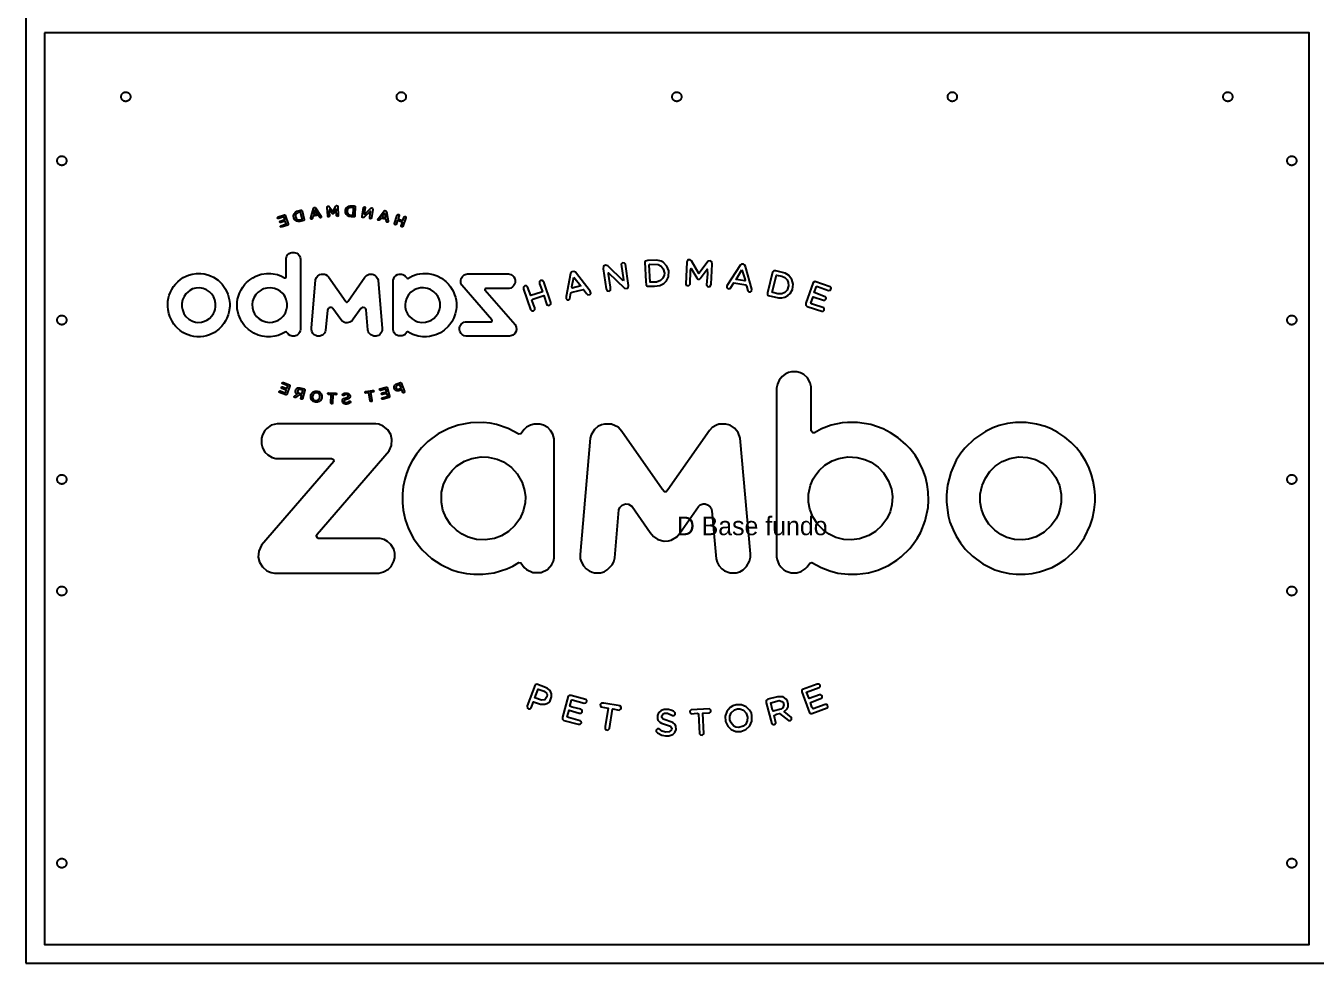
# Model space of a CAD drawing. Header units: millimetres. Extents: x 0 to 2750, y 0 to 900.
# Drawn here: x 0 to 555, y 0 to 403 of the extents above; entities that cross this region are included whole.
import ezdxf

# ---------------------------------------------------------------- set-up
doc = ezdxf.new("R2010")
doc.units = ezdxf.units.MM
for name, color, linetype in [('CORTE_EXTERNO', 1, 'Continuous'), ('CORTE_INTERNO', 5, 'Continuous'), ('ETIQUETAS_NAO_CORTAR', 8, 'Continuous'), ('GRAVACAO', 3, 'Continuous'), ('GRAVACAO_VERSO', 4, 'Continuous'), ('MESA_NAO_CORTAR', 8, 'Continuous')]:
    doc.layers.add(name, color=color, linetype=linetype)

msp = doc.modelspace()

# ---------------------------------------------------------------- linework, layer by layer
at = {"layer": 'CORTE_EXTERNO'}
msp.add_lwpolyline([(8, 400), (8, 8), (552, 8), (552, 400), (8, 400)], close=True, dxfattribs=at)
at = {"layer": 'CORTE_INTERNO'}
for points in [[(41.01, 372.7), (41.04, 372.89), (41.09, 373.08), (41.15, 373.27), (41.24, 373.44), (41.34, 373.61), (41.45, 373.77), (41.59, 373.91), (41.73, 374.05), (41.89, 374.16), (42.06, 374.26), (42.23, 374.35), (42.42, 374.41), (42.61, 374.46), (42.8, 374.49), (43, 374.5), (43.2, 374.49), (43.39, 374.46), (43.58, 374.41), (43.77, 374.35), (43.94, 374.26), (44.11, 374.16), (44.27, 374.05), (44.41, 373.91), (44.55, 373.77), (44.66, 373.61), (44.76, 373.44), (44.85, 373.27), (44.91, 373.08), (44.96, 372.89), (44.99, 372.7), (45, 372.5), (44.99, 372.3), (44.96, 372.11), (44.91, 371.92), (44.85, 371.73), (44.76, 371.56), (44.66, 371.39), (44.55, 371.23), (44.41, 371.09), (44.27, 370.95), (44.11, 370.84), (43.94, 370.74), (43.77, 370.65), (43.58, 370.59), (43.39, 370.54), (43.2, 370.51), (43, 370.5), (42.8, 370.51), (42.61, 370.54), (42.42, 370.59), (42.23, 370.65), (42.06, 370.74), (41.89, 370.84), (41.73, 370.95), (41.59, 371.09), (41.45, 371.23), (41.34, 371.39), (41.24, 371.56), (41.15, 371.73), (41.09, 371.92), (41.04, 372.11), (41.01, 372.3), (41, 372.5), (41.01, 372.7)], [(159.54, 372.89), (159.59, 373.08), (159.65, 373.27), (159.74, 373.44), (159.84, 373.61), (159.95, 373.77), (160.09, 373.91), (160.23, 374.05), (160.39, 374.16), (160.56, 374.26), (160.73, 374.35), (160.92, 374.41), (161.11, 374.46), (161.3, 374.49), (161.5, 374.5), (161.7, 374.49), (161.89, 374.46), (162.08, 374.41), (162.27, 374.35), (162.44, 374.26), (162.61, 374.16), (162.77, 374.05), (162.91, 373.91), (163.05, 373.77), (163.16, 373.61), (163.26, 373.44), (163.35, 373.27), (163.41, 373.08), (163.46, 372.89), (163.49, 372.7), (163.5, 372.5), (163.49, 372.3), (163.46, 372.11), (163.41, 371.92), (163.35, 371.73), (163.26, 371.56), (163.16, 371.39), (163.05, 371.23), (162.91, 371.09), (162.77, 370.95), (162.61, 370.84), (162.44, 370.74), (162.27, 370.65), (162.08, 370.59), (161.89, 370.54), (161.7, 370.51), (161.5, 370.5), (161.3, 370.51), (161.11, 370.54), (160.92, 370.59), (160.73, 370.65), (160.56, 370.74), (160.39, 370.84), (160.23, 370.95), (160.09, 371.09), (159.95, 371.23), (159.84, 371.39), (159.74, 371.56), (159.65, 371.73), (159.59, 371.92), (159.54, 372.11), (159.51, 372.3), (159.5, 372.5), (159.51, 372.7), (159.54, 372.89)], [(278.09, 373.08), (278.15, 373.27), (278.24, 373.44), (278.34, 373.61), (278.45, 373.77), (278.59, 373.91), (278.73, 374.05), (278.89, 374.16), (279.06, 374.26), (279.23, 374.35), (279.42, 374.41), (279.61, 374.46), (279.8, 374.49), (280, 374.5), (280.2, 374.49), (280.39, 374.46), (280.58, 374.41), (280.77, 374.35), (280.94, 374.26), (281.11, 374.16), (281.27, 374.05), (281.41, 373.91), (281.55, 373.77), (281.66, 373.61), (281.76, 373.44), (281.85, 373.27), (281.91, 373.08), (281.96, 372.89), (281.99, 372.7), (282, 372.5), (281.99, 372.3), (281.96, 372.11), (281.91, 371.92), (281.85, 371.73), (281.76, 371.56), (281.66, 371.39), (281.55, 371.23), (281.41, 371.09), (281.27, 370.95), (281.11, 370.84), (280.94, 370.74), (280.77, 370.65), (280.58, 370.59), (280.39, 370.54), (280.2, 370.51), (280, 370.5), (279.8, 370.51), (279.61, 370.54), (279.42, 370.59), (279.23, 370.65), (279.06, 370.74), (278.89, 370.84), (278.73, 370.95), (278.59, 371.09), (278.45, 371.23), (278.34, 371.39), (278.24, 371.56), (278.15, 371.73), (278.09, 371.92), (278.04, 372.11), (278.01, 372.3), (278, 372.5), (278.01, 372.7), (278.04, 372.89), (278.09, 373.08)], [(396.65, 373.27), (396.74, 373.44), (396.84, 373.61), (396.95, 373.77), (397.09, 373.91), (397.23, 374.05), (397.39, 374.16), (397.56, 374.26), (397.73, 374.35), (397.92, 374.41), (398.11, 374.46), (398.3, 374.49), (398.5, 374.5), (398.7, 374.49), (398.89, 374.46), (399.08, 374.41), (399.27, 374.35), (399.44, 374.26), (399.61, 374.16), (399.77, 374.05), (399.91, 373.91), (400.05, 373.77), (400.16, 373.61), (400.26, 373.44), (400.35, 373.27), (400.41, 373.08), (400.46, 372.89), (400.49, 372.7), (400.5, 372.5), (400.49, 372.3), (400.46, 372.11), (400.41, 371.92), (400.35, 371.73), (400.26, 371.56), (400.16, 371.39), (400.05, 371.23), (399.91, 371.09), (399.77, 370.95), (399.61, 370.84), (399.44, 370.74), (399.27, 370.65), (399.08, 370.59), (398.89, 370.54), (398.7, 370.51), (398.5, 370.5), (398.3, 370.51), (398.11, 370.54), (397.92, 370.59), (397.73, 370.65), (397.56, 370.74), (397.39, 370.84), (397.23, 370.95), (397.09, 371.09), (396.95, 371.23), (396.84, 371.39), (396.74, 371.56), (396.65, 371.73), (396.59, 371.92), (396.54, 372.11), (396.51, 372.3), (396.5, 372.5), (396.51, 372.7), (396.54, 372.89), (396.59, 373.08), (396.65, 373.27)], [(515.24, 373.44), (515.34, 373.61), (515.45, 373.77), (515.59, 373.91), (515.73, 374.05), (515.89, 374.16), (516.06, 374.26), (516.23, 374.35), (516.42, 374.41), (516.61, 374.46), (516.8, 374.49), (517, 374.5), (517.2, 374.49), (517.39, 374.46), (517.58, 374.41), (517.77, 374.35), (517.94, 374.26), (518.11, 374.16), (518.27, 374.05), (518.41, 373.91), (518.55, 373.77), (518.66, 373.61), (518.76, 373.44), (518.85, 373.27), (518.91, 373.08), (518.96, 372.89), (518.99, 372.7), (519, 372.5), (518.99, 372.3), (518.96, 372.11), (518.91, 371.92), (518.85, 371.73), (518.76, 371.56), (518.66, 371.39), (518.55, 371.23), (518.41, 371.09), (518.27, 370.95), (518.11, 370.84), (517.94, 370.74), (517.77, 370.65), (517.58, 370.59), (517.39, 370.54), (517.2, 370.51), (517, 370.5), (516.8, 370.51), (516.61, 370.54), (516.42, 370.59), (516.23, 370.65), (516.06, 370.74), (515.89, 370.84), (515.73, 370.95), (515.59, 371.09), (515.45, 371.23), (515.34, 371.39), (515.24, 371.56), (515.15, 371.73), (515.09, 371.92), (515.04, 372.11), (515.01, 372.3), (515, 372.5), (515.01, 372.7), (515.04, 372.89), (515.09, 373.08), (515.15, 373.27), (515.24, 373.44)], [(13.84, 346.11), (13.95, 346.27), (14.09, 346.41), (14.23, 346.55), (14.39, 346.66), (14.56, 346.76), (14.73, 346.85), (14.92, 346.91), (15.11, 346.96), (15.3, 346.99), (15.5, 347), (15.7, 346.99), (15.89, 346.96), (16.08, 346.91), (16.27, 346.85), (16.44, 346.76), (16.61, 346.66), (16.77, 346.55), (16.91, 346.41), (17.05, 346.27), (17.16, 346.11), (17.26, 345.94), (17.35, 345.77), (17.41, 345.58), (17.46, 345.39), (17.49, 345.2), (17.5, 345), (17.49, 344.8), (17.46, 344.61), (17.41, 344.42), (17.35, 344.23), (17.26, 344.06), (17.16, 343.89), (17.05, 343.73), (16.91, 343.59), (16.77, 343.45), (16.61, 343.34), (16.44, 343.24), (16.27, 343.15), (16.08, 343.09), (15.89, 343.04), (15.7, 343.01), (15.5, 343), (15.3, 343.01), (15.11, 343.04), (14.92, 343.09), (14.73, 343.15), (14.56, 343.24), (14.39, 343.34), (14.23, 343.45), (14.09, 343.59), (13.95, 343.73), (13.84, 343.89), (13.74, 344.06), (13.65, 344.23), (13.59, 344.42), (13.54, 344.61), (13.51, 344.8), (13.5, 345), (13.51, 345.2), (13.54, 345.39), (13.59, 345.58), (13.65, 345.77), (13.74, 345.94), (13.84, 346.11)], [(543.56, 346.76), (543.73, 346.85), (543.92, 346.91), (544.11, 346.96), (544.3, 346.99), (544.5, 347), (544.7, 346.99), (544.89, 346.96), (545.08, 346.91), (545.27, 346.85), (545.44, 346.76), (545.61, 346.66), (545.77, 346.55), (545.91, 346.41), (546.05, 346.27), (546.16, 346.11), (546.26, 345.94), (546.35, 345.77), (546.41, 345.58), (546.46, 345.39), (546.49, 345.2), (546.5, 345), (546.49, 344.8), (546.46, 344.61), (546.41, 344.42), (546.35, 344.23), (546.26, 344.06), (546.16, 343.89), (546.05, 343.73), (545.91, 343.59), (545.77, 343.45), (545.61, 343.34), (545.44, 343.24), (545.27, 343.15), (545.08, 343.09), (544.89, 343.04), (544.7, 343.01), (544.5, 343), (544.3, 343.01), (544.11, 343.04), (543.92, 343.09), (543.73, 343.15), (543.56, 343.24), (543.39, 343.34), (543.23, 343.45), (543.09, 343.59), (542.95, 343.73), (542.84, 343.89), (542.74, 344.06), (542.65, 344.23), (542.59, 344.42), (542.54, 344.61), (542.51, 344.8), (542.5, 345), (542.51, 345.2), (542.54, 345.39), (542.59, 345.58), (542.65, 345.77), (542.74, 345.94), (542.84, 346.11), (542.95, 346.27), (543.09, 346.41), (543.23, 346.55), (543.39, 346.66), (543.56, 346.76)], [(13.95, 277.77), (14.09, 277.91), (14.23, 278.05), (14.39, 278.16), (14.56, 278.26), (14.73, 278.35), (14.92, 278.41), (15.11, 278.46), (15.3, 278.49), (15.5, 278.5), (15.7, 278.49), (15.89, 278.46), (16.08, 278.41), (16.27, 278.35), (16.44, 278.26), (16.61, 278.16), (16.77, 278.05), (16.91, 277.91), (17.05, 277.77), (17.16, 277.61), (17.26, 277.44), (17.35, 277.27), (17.41, 277.08), (17.46, 276.89), (17.49, 276.7), (17.5, 276.5), (17.49, 276.3), (17.46, 276.11), (17.41, 275.92), (17.35, 275.73), (17.26, 275.56), (17.16, 275.39), (17.05, 275.23), (16.91, 275.09), (16.77, 274.95), (16.61, 274.84), (16.44, 274.74), (16.27, 274.65), (16.08, 274.59), (15.89, 274.54), (15.7, 274.51), (15.5, 274.5), (15.3, 274.51), (15.11, 274.54), (14.92, 274.59), (14.73, 274.65), (14.56, 274.74), (14.39, 274.84), (14.23, 274.95), (14.09, 275.09), (13.95, 275.23), (13.84, 275.39), (13.74, 275.56), (13.65, 275.73), (13.59, 275.92), (13.54, 276.11), (13.51, 276.3), (13.5, 276.5), (13.51, 276.7), (13.54, 276.89), (13.59, 277.08), (13.65, 277.27), (13.74, 277.44), (13.84, 277.61), (13.95, 277.77)], [(543.73, 278.35), (543.92, 278.41), (544.11, 278.46), (544.3, 278.49), (544.5, 278.5), (544.7, 278.49), (544.89, 278.46), (545.08, 278.41), (545.27, 278.35), (545.44, 278.26), (545.61, 278.16), (545.77, 278.05), (545.91, 277.91), (546.05, 277.77), (546.16, 277.61), (546.26, 277.44), (546.35, 277.27), (546.41, 277.08), (546.46, 276.89), (546.49, 276.7), (546.5, 276.5), (546.49, 276.3), (546.46, 276.11), (546.41, 275.92), (546.35, 275.73), (546.26, 275.56), (546.16, 275.39), (546.05, 275.23), (545.91, 275.09), (545.77, 274.95), (545.61, 274.84), (545.44, 274.74), (545.27, 274.65), (545.08, 274.59), (544.89, 274.54), (544.7, 274.51), (544.5, 274.5), (544.3, 274.51), (544.11, 274.54), (543.92, 274.59), (543.73, 274.65), (543.56, 274.74), (543.39, 274.84), (543.23, 274.95), (543.09, 275.09), (542.95, 275.23), (542.84, 275.39), (542.74, 275.56), (542.65, 275.73), (542.59, 275.92), (542.54, 276.11), (542.51, 276.3), (542.5, 276.5), (542.51, 276.7), (542.54, 276.89), (542.59, 277.08), (542.65, 277.27), (542.74, 277.44), (542.84, 277.61), (542.95, 277.77), (543.09, 277.91), (543.23, 278.05), (543.39, 278.16), (543.56, 278.26), (543.73, 278.35)], [(14.09, 209.41), (14.23, 209.55), (14.39, 209.66), (14.56, 209.76), (14.73, 209.85), (14.92, 209.91), (15.11, 209.96), (15.3, 209.99), (15.5, 210), (15.7, 209.99), (15.89, 209.96), (16.08, 209.91), (16.27, 209.85), (16.44, 209.76), (16.61, 209.66), (16.77, 209.55), (16.91, 209.41), (17.05, 209.27), (17.16, 209.11), (17.26, 208.94), (17.35, 208.77), (17.41, 208.58), (17.46, 208.39), (17.49, 208.2), (17.5, 208), (17.49, 207.8), (17.46, 207.61), (17.41, 207.42), (17.35, 207.23), (17.26, 207.06), (17.16, 206.89), (17.05, 206.73), (16.91, 206.59), (16.77, 206.45), (16.61, 206.34), (16.44, 206.24), (16.27, 206.15), (16.08, 206.09), (15.89, 206.04), (15.7, 206.01), (15.5, 206), (15.3, 206.01), (15.11, 206.04), (14.92, 206.09), (14.73, 206.15), (14.56, 206.24), (14.39, 206.34), (14.23, 206.45), (14.09, 206.59), (13.95, 206.73), (13.84, 206.89), (13.74, 207.06), (13.65, 207.23), (13.59, 207.42), (13.54, 207.61), (13.51, 207.8), (13.5, 208), (13.51, 208.2), (13.54, 208.39), (13.59, 208.58), (13.65, 208.77), (13.74, 208.94), (13.84, 209.11), (13.95, 209.27), (14.09, 209.41)], [(543.92, 209.91), (544.11, 209.96), (544.3, 209.99), (544.5, 210), (544.7, 209.99), (544.89, 209.96), (545.08, 209.91), (545.27, 209.85), (545.44, 209.76), (545.61, 209.66), (545.77, 209.55), (545.91, 209.41), (546.05, 209.27), (546.16, 209.11), (546.26, 208.94), (546.35, 208.77), (546.41, 208.58), (546.46, 208.39), (546.49, 208.2), (546.5, 208), (546.49, 207.8), (546.46, 207.61), (546.41, 207.42), (546.35, 207.23), (546.26, 207.06), (546.16, 206.89), (546.05, 206.73), (545.91, 206.59), (545.77, 206.45), (545.61, 206.34), (545.44, 206.24), (545.27, 206.15), (545.08, 206.09), (544.89, 206.04), (544.7, 206.01), (544.5, 206), (544.3, 206.01), (544.11, 206.04), (543.92, 206.09), (543.73, 206.15), (543.56, 206.24), (543.39, 206.34), (543.23, 206.45), (543.09, 206.59), (542.95, 206.73), (542.84, 206.89), (542.74, 207.06), (542.65, 207.23), (542.59, 207.42), (542.54, 207.61), (542.51, 207.8), (542.5, 208), (542.51, 208.2), (542.54, 208.39), (542.59, 208.58), (542.65, 208.77), (542.74, 208.94), (542.84, 209.11), (542.95, 209.27), (543.09, 209.41), (543.23, 209.55), (543.39, 209.66), (543.56, 209.76), (543.73, 209.85), (543.92, 209.91)], [(14.23, 161.55), (14.39, 161.66), (14.56, 161.76), (14.73, 161.85), (14.92, 161.91), (15.11, 161.96), (15.3, 161.99), (15.5, 162), (15.7, 161.99), (15.89, 161.96), (16.08, 161.91), (16.27, 161.85), (16.44, 161.76), (16.61, 161.66), (16.77, 161.55), (16.91, 161.41), (17.05, 161.27), (17.16, 161.11), (17.26, 160.94), (17.35, 160.77), (17.41, 160.58), (17.46, 160.39), (17.49, 160.2), (17.5, 160), (17.49, 159.8), (17.46, 159.61), (17.41, 159.42), (17.35, 159.23), (17.26, 159.06), (17.16, 158.89), (17.05, 158.73), (16.91, 158.59), (16.77, 158.45), (16.61, 158.34), (16.44, 158.24), (16.27, 158.15), (16.08, 158.09), (15.89, 158.04), (15.7, 158.01), (15.5, 158), (15.3, 158.01), (15.11, 158.04), (14.92, 158.09), (14.73, 158.15), (14.56, 158.24), (14.39, 158.34), (14.23, 158.45), (14.09, 158.59), (13.95, 158.73), (13.84, 158.89), (13.74, 159.06), (13.65, 159.23), (13.59, 159.42), (13.54, 159.61), (13.51, 159.8), (13.5, 160), (13.51, 160.2), (13.54, 160.39), (13.59, 160.58), (13.65, 160.77), (13.74, 160.94), (13.84, 161.11), (13.95, 161.27), (14.09, 161.41), (14.23, 161.55)], [(544.11, 161.96), (544.3, 161.99), (544.5, 162), (544.7, 161.99), (544.89, 161.96), (545.08, 161.91), (545.27, 161.85), (545.44, 161.76), (545.61, 161.66), (545.77, 161.55), (545.91, 161.41), (546.05, 161.27), (546.16, 161.11), (546.26, 160.94), (546.35, 160.77), (546.41, 160.58), (546.46, 160.39), (546.49, 160.2), (546.5, 160), (546.49, 159.8), (546.46, 159.61), (546.41, 159.42), (546.35, 159.23), (546.26, 159.06), (546.16, 158.89), (546.05, 158.73), (545.91, 158.59), (545.77, 158.45), (545.61, 158.34), (545.44, 158.24), (545.27, 158.15), (545.08, 158.09), (544.89, 158.04), (544.7, 158.01), (544.5, 158), (544.3, 158.01), (544.11, 158.04), (543.92, 158.09), (543.73, 158.15), (543.56, 158.24), (543.39, 158.34), (543.23, 158.45), (543.09, 158.59), (542.95, 158.73), (542.84, 158.89), (542.74, 159.06), (542.65, 159.23), (542.59, 159.42), (542.54, 159.61), (542.51, 159.8), (542.5, 160), (542.51, 160.2), (542.54, 160.39), (542.59, 160.58), (542.65, 160.77), (542.74, 160.94), (542.84, 161.11), (542.95, 161.27), (543.09, 161.41), (543.23, 161.55), (543.39, 161.66), (543.56, 161.76), (543.73, 161.85), (543.92, 161.91), (544.11, 161.96)], [(14.39, 44.66), (14.56, 44.76), (14.73, 44.85), (14.92, 44.91), (15.11, 44.96), (15.3, 44.99), (15.5, 45), (15.7, 44.99), (15.89, 44.96), (16.08, 44.91), (16.27, 44.85), (16.44, 44.76), (16.61, 44.66), (16.77, 44.55), (16.91, 44.41), (17.05, 44.27), (17.16, 44.11), (17.26, 43.94), (17.35, 43.77), (17.41, 43.58), (17.46, 43.39), (17.49, 43.2), (17.5, 43), (17.49, 42.8), (17.46, 42.61), (17.41, 42.42), (17.35, 42.23), (17.26, 42.06), (17.16, 41.89), (17.05, 41.73), (16.91, 41.59), (16.77, 41.45), (16.61, 41.34), (16.44, 41.24), (16.27, 41.15), (16.08, 41.09), (15.89, 41.04), (15.7, 41.01), (15.5, 41), (15.3, 41.01), (15.11, 41.04), (14.92, 41.09), (14.73, 41.15), (14.56, 41.24), (14.39, 41.34), (14.23, 41.45), (14.09, 41.59), (13.95, 41.73), (13.84, 41.89), (13.74, 42.06), (13.65, 42.23), (13.59, 42.42), (13.54, 42.61), (13.51, 42.8), (13.5, 43), (13.51, 43.2), (13.54, 43.39), (13.59, 43.58), (13.65, 43.77), (13.74, 43.94), (13.84, 44.11), (13.95, 44.27), (14.09, 44.41), (14.23, 44.55), (14.39, 44.66)], [(544.3, 44.99), (544.5, 45), (544.7, 44.99), (544.89, 44.96), (545.08, 44.91), (545.27, 44.85), (545.44, 44.76), (545.61, 44.66), (545.77, 44.55), (545.91, 44.41), (546.05, 44.27), (546.16, 44.11), (546.26, 43.94), (546.35, 43.77), (546.41, 43.58), (546.46, 43.39), (546.49, 43.2), (546.5, 43), (546.49, 42.8), (546.46, 42.61), (546.41, 42.42), (546.35, 42.23), (546.26, 42.06), (546.16, 41.89), (546.05, 41.73), (545.91, 41.59), (545.77, 41.45), (545.61, 41.34), (545.44, 41.24), (545.27, 41.15), (545.08, 41.09), (544.89, 41.04), (544.7, 41.01), (544.5, 41), (544.3, 41.01), (544.11, 41.04), (543.92, 41.09), (543.73, 41.15), (543.56, 41.24), (543.39, 41.34), (543.23, 41.45), (543.09, 41.59), (542.95, 41.73), (542.84, 41.89), (542.74, 42.06), (542.65, 42.23), (542.59, 42.42), (542.54, 42.61), (542.51, 42.8), (542.5, 43), (542.51, 43.2), (542.54, 43.39), (542.59, 43.58), (542.65, 43.77), (542.74, 43.94), (542.84, 44.11), (542.95, 44.27), (543.09, 44.41), (543.23, 44.55), (543.39, 44.66), (543.56, 44.76), (543.73, 44.85), (543.92, 44.91), (544.11, 44.96), (544.3, 44.99)]]:
    msp.add_lwpolyline(points, close=True, dxfattribs=at)
at = {"layer": 'GRAVACAO'}
for points in [[(256.9, 293.34), (250.33, 299.8), (249.34, 300.13), (248.47, 299.69), (248.36, 298.49), (249.56, 289.95), (250, 289.07), (250.88, 288.96), (251.42, 289.4), (251.42, 290.6), (250.55, 296.18), (250.66, 296.84), (257.55, 290.17), (258.65, 290.05), (259.09, 290.38), (259.2, 291.37), (257.88, 300.57), (257.55, 301.01), (256.57, 301.11), (256.02, 300.46), (257.01, 293.78), (256.9, 293.34)], [(266.53, 301.77), (266.31, 301.33), (266.64, 293.01), (266.75, 291.59), (267.19, 291.04), (270.37, 291.04), (272.66, 291.37), (274.42, 292.24), (275.51, 293.34), (276.39, 295.09), (276.5, 297.72), (275.73, 299.69), (274.09, 301.33), (273.21, 301.77), (271.46, 302.21), (267.52, 302.1), (266.53, 301.77)], [(274.64, 296.62), (274.52, 295.75), (273.98, 294.44), (272.99, 293.45), (271.24, 292.79), (268.61, 292.79), (268.17, 300.24), (268.39, 300.46), (272.01, 300.35), (273.21, 299.69), (274.2, 298.49), (274.64, 296.62)], [(285.04, 291.26), (285.7, 291.92), (285.91, 297.83), (286.13, 298.7), (288.54, 294.65), (289.09, 294.11), (289.75, 294.11), (290.07, 294.32), (293.03, 298.38), (293.14, 296.3), (292.81, 291.59), (293.47, 290.82), (294.34, 290.93), (294.78, 291.92), (295.22, 300.57), (295.11, 301.55), (294.56, 301.99), (293.47, 301.88), (289.53, 296.52), (286.35, 301.99), (285.8, 302.43), (284.71, 302.32), (284.27, 301.55), (283.83, 291.92), (284.05, 291.48), (285.04, 291.26)], [(301.68, 290.17), (302.12, 289.95), (302.88, 290.05), (304.53, 292.46), (309.67, 291.7), (310, 291.26), (310.55, 289.07), (310.99, 288.63), (311.75, 288.63), (312.19, 288.96), (312.3, 289.73), (309.56, 299.47), (309.12, 300.24), (308.68, 300.46), (307.81, 300.46), (307.37, 300.24), (301.57, 291.26), (301.46, 290.6), (301.68, 290.17)], [(232.37, 285.68), (232.81, 285.24), (233.58, 285.24), (234.01, 285.68), (234.45, 288.19), (235, 288.52), (239.82, 289.62), (241.13, 287.87), (241.79, 287.32), (242.56, 287.43), (242.99, 288.08), (242.77, 288.85), (236.42, 297.06), (235.77, 297.39), (234.78, 297.17), (234.23, 296.52), (232.37, 286.66), (232.37, 285.68)], [(235.77, 294.98), (238.72, 291.15), (235, 290.17), (234.89, 290.82), (235.77, 294.98)], [(308.03, 298.16), (309.34, 293.78), (309.23, 293.34), (305.51, 294), (308.03, 298.16)], [(323.69, 286), (325.22, 286), (326.53, 286.33), (327.74, 286.99), (328.72, 287.87), (329.71, 289.62), (330.04, 291.92), (329.49, 294), (328.07, 295.75), (326.64, 296.62), (322.59, 297.72), (321.72, 297.72), (321.17, 297.06), (318.98, 288.19), (318.98, 287.54), (319.3, 287.1), (323.69, 286)], [(328.07, 291.26), (327.41, 289.4), (326.53, 288.41), (325.11, 287.76), (323.47, 287.76), (321.28, 288.3), (321.06, 288.52), (322.92, 295.86), (325.22, 295.31), (326.42, 294.76), (327.41, 293.78), (327.96, 292.68), (328.07, 291.26)], [(221.86, 288.52), (217.15, 286.99), (215.73, 290.82), (215.29, 291.15), (214.63, 291.15), (214.09, 290.6), (214.09, 289.73), (217.04, 281.08), (217.7, 280.42), (218.36, 280.42), (218.9, 280.97), (218.9, 281.73), (217.7, 285.02), (218.03, 285.46), (222.74, 286.99), (224.16, 283.05), (225.04, 282.72), (225.8, 283.38), (225.8, 284.03), (222.96, 292.46), (222.3, 293.45), (221.42, 293.45), (220.99, 293.01), (220.99, 292.13), (222.19, 288.74), (221.86, 288.52)], [(342.74, 280.2), (343.39, 280.75), (343.39, 281.41), (343.18, 281.73), (338.36, 283.38), (337.59, 283.82), (338.58, 286.55), (343.06, 285.02), (343.72, 285.02), (344.16, 285.46), (344.27, 285.89), (343.83, 286.55), (339.12, 288.3), (340.11, 290.93), (340.44, 290.93), (345.26, 289.18), (346.13, 289.29), (346.46, 290.17), (345.91, 290.82), (339.34, 293.01), (338.69, 292.68), (335.51, 283.7), (335.51, 282.94), (336.06, 282.39), (342.74, 280.2)], [(322.92, 247.24), (322.92, 174.65), (323.14, 173.34), (323.91, 171.48), (324.67, 170.38), (325.99, 169.18), (327.08, 168.52), (329.16, 167.87), (331.57, 167.87), (333.43, 168.41), (335.18, 169.51), (336.06, 170.38), (337.15, 172.02), (338.14, 172.24), (342.08, 170.06), (345.8, 168.63), (349.31, 167.75), (353.68, 167.21), (357.52, 167.21), (362.44, 167.87), (366.39, 168.96), (371.09, 171.04), (374.6, 173.23), (376.46, 174.65), (380.18, 178.27), (381.28, 179.58), (383.36, 182.54), (384.89, 185.27), (386.86, 190.2), (388.06, 195.89), (388.28, 198.85), (388.18, 202.68), (387.74, 205.86), (386.97, 209.03), (385.88, 212.1), (384.12, 215.71), (382.48, 218.34), (380.18, 221.29), (378.54, 223.05), (375.26, 225.89), (371.97, 228.08), (368.79, 229.73), (363.43, 231.59), (357.74, 232.46), (353.36, 232.46), (351.17, 232.25), (346.46, 231.26), (342.3, 229.73), (339.23, 228.08), (338.47, 228.08), (337.81, 228.85), (337.81, 247.79), (337.37, 249.54), (336.17, 251.62), (334.63, 253.05), (333.21, 253.81), (331.68, 254.25), (329.38, 254.25), (328.07, 253.92), (326.64, 253.27), (325.33, 252.28), (324.01, 250.64), (323.25, 249), (322.92, 247.24)], [(101.75, 221.63), (102.85, 219.76), (104.05, 218.56), (105.91, 217.46), (107.56, 217.02), (131.53, 217.02), (132.3, 216.59), (132.52, 215.71), (101.42, 179.69), (100.22, 177.17), (100, 174.54), (100.55, 172.36), (101.75, 170.38), (103.72, 168.74), (105.58, 167.97), (107.01, 167.75), (151.79, 167.75), (153.87, 168.19), (155.95, 169.4), (157.15, 170.6), (158.36, 172.79), (158.69, 174.22), (158.69, 176.29), (158.25, 177.94), (157.04, 180.02), (155.62, 181.33), (154.09, 182.21), (152.44, 182.64), (125.95, 182.64), (125.4, 182.86), (124.96, 183.52), (124.96, 183.96), (125.29, 184.51), (156.28, 220.31), (157.26, 222.5), (157.48, 225.13), (156.93, 227.32), (155.73, 229.29), (153.76, 230.93), (151.9, 231.7), (150.58, 231.92), (108.1, 231.92), (105.58, 231.26), (103.61, 229.94), (102.74, 228.96), (101.75, 227.21), (101.31, 225.68), (101.31, 223.27), (101.75, 221.63)], [(164.93, 213.52), (163.72, 210.57), (162.96, 208.05), (162.3, 204.87), (161.97, 201.81), (161.97, 197.87), (162.3, 194.8), (163.18, 190.75), (164.6, 186.81), (166.79, 182.64), (168.76, 179.8), (170.51, 177.72), (174.56, 174), (178.51, 171.37), (183.21, 169.18), (185.95, 168.3), (189.56, 167.54), (192.63, 167.21), (196.57, 167.21), (201.49, 167.87), (206.86, 169.51), (209.49, 170.71), (212.12, 172.24), (212.88, 172.14), (214.31, 170.16), (215.29, 169.29), (218.03, 167.97), (221.64, 167.97), (224.38, 169.29), (226.24, 171.37), (226.9, 172.79), (227.23, 174.22), (227.23, 225.46), (226.68, 227.43), (225.69, 229.07), (224.49, 230.27), (222.63, 231.37), (221.09, 231.81), (218.58, 231.81), (217.04, 231.37), (215.29, 230.38), (214.31, 229.51), (212.88, 227.54), (212.12, 227.43), (207.41, 229.94), (202.48, 231.59), (199.75, 232.13), (196.68, 232.46), (191.21, 232.35), (185.95, 231.37), (181.9, 229.94), (177.3, 227.54), (172.92, 224.25), (170.18, 221.51), (167.99, 218.78), (166.24, 216.04), (164.93, 213.52)], [(238.5, 173.89), (238.94, 172.36), (239.82, 170.82), (241.02, 169.51), (242.34, 168.63), (243.65, 168.08), (244.63, 167.87), (247.15, 167.87), (248.69, 168.3), (250.11, 169.07), (252.19, 171.26), (252.85, 172.57), (253.28, 174.32), (255.04, 194.91), (255.47, 195.89), (256.46, 196.88), (257.99, 197.43), (259.2, 197.32), (260.73, 196.33), (268.51, 185.16), (269.93, 183.41), (271.9, 182.1), (274.52, 181.44), (276.39, 181.55), (277.59, 181.88), (280, 183.3), (281.31, 184.84), (289.31, 196.33), (290.07, 196.99), (291.28, 197.43), (292.15, 197.43), (293.25, 197.1), (294.34, 196.22), (294.78, 195.56), (295.11, 194.47), (296.86, 173.78), (297.3, 172.36), (298.06, 170.93), (299.38, 169.51), (300.47, 168.74), (302.88, 167.87), (305.51, 167.87), (307.04, 168.3), (308.58, 169.18), (310, 170.49), (311.31, 172.9), (311.64, 174.54), (311.64, 175.97), (307.26, 225.78), (306.39, 228.2), (304.85, 230.06), (302.99, 231.26), (301.13, 231.81), (298.06, 231.7), (297.08, 231.37), (295.22, 230.27), (294.01, 229.07), (276.17, 203.45), (275.4, 202.68), (274.64, 202.68), (273.65, 203.78), (256.35, 228.63), (254.71, 230.38), (251.97, 231.7), (248.91, 231.81), (247.59, 231.48), (246.06, 230.71), (244.63, 229.51), (243.21, 227.21), (242.77, 225.68), (238.39, 175.75), (238.5, 173.89)], [(407.99, 225.46), (403.83, 221.41), (402.19, 219.32), (400.22, 216.26), (397.81, 211.01), (396.39, 205.53), (395.95, 201.37), (395.95, 198.3), (396.72, 192.5), (397.48, 189.65), (398.8, 186.26), (400.11, 183.63), (401.97, 180.68), (404.05, 178.05), (407.12, 174.98), (411.61, 171.7), (416.75, 169.18), (419.82, 168.19), (422.99, 167.54), (425.95, 167.21), (429.89, 167.21), (432.85, 167.54), (436.02, 168.19), (441.39, 170.16), (444.23, 171.7), (446.97, 173.56), (450.25, 176.41), (451.79, 178.05), (453.54, 180.24), (455.4, 183.08), (457.81, 188.12), (458.79, 191.19), (459.56, 194.91), (459.89, 198.41), (459.89, 201.26), (459.67, 204), (459.13, 207.17), (458.36, 210.02), (457.15, 213.19), (455.73, 216.04), (453.87, 219), (451.9, 221.51), (449.6, 223.92), (446.86, 226.22), (443.9, 228.2), (440.95, 229.73), (438.54, 230.71), (434.71, 231.81), (430.22, 232.46), (425.62, 232.46), (422.23, 232.03), (418.61, 231.15), (415.87, 230.16), (412.7, 228.63), (407.99, 225.46)], [(208.83, 213.08), (211.35, 210.35), (213.43, 206.73), (214.53, 203.23), (214.85, 200.49), (214.74, 197.87), (213.98, 194.36), (212.45, 190.97), (210.37, 188.12), (207.63, 185.6), (204.56, 183.74), (201.61, 182.64), (197.56, 181.99), (193.83, 182.21), (190.22, 183.2), (187.7, 184.4), (185.18, 186.15), (182.66, 188.67), (180.8, 191.41), (179.38, 194.8), (178.72, 198.08), (178.83, 202.46), (179.71, 205.86), (181.24, 209.03), (183.32, 211.77), (185.29, 213.63), (188.69, 215.82), (191.86, 217.02), (195.8, 217.68), (198.87, 217.57), (202.7, 216.7), (205.44, 215.49), (208.83, 213.08)], [(366.61, 213.19), (368.91, 210.79), (371.09, 207.28), (372.3, 203.78), (372.74, 200.6), (372.52, 196.99), (371.75, 194.03), (370.33, 190.97), (368.25, 188.12), (365.51, 185.6), (362.66, 183.85), (358.61, 182.43), (355.11, 181.99), (351.82, 182.21), (348.43, 183.08), (345.58, 184.4), (343.06, 186.15), (340.66, 188.56), (338.47, 191.84), (337.15, 195.24), (336.61, 198.19), (336.61, 201.59), (337.48, 205.53), (338.69, 208.27), (339.78, 210.02), (341.2, 211.77), (343.72, 214.07), (346.79, 215.93), (349.74, 217.02), (353.58, 217.68), (357.63, 217.46), (360.91, 216.59), (363.54, 215.38), (366.61, 213.19)], [(441.17, 211.44), (443.03, 208.81), (444.56, 205.31), (445.33, 201.59), (445.33, 198.08), (444.78, 195.13), (444.12, 193.16), (443.14, 191.08), (441.06, 188.12), (437.99, 185.27), (434.49, 183.3), (431.32, 182.32), (428.69, 181.99), (425.18, 182.21), (421.9, 183.08), (419.38, 184.29), (416.75, 186.15), (414.23, 188.78), (412.7, 191.08), (411.72, 193.16), (411.06, 195.13), (410.51, 198.19), (410.51, 201.59), (411.28, 205.31), (412.7, 208.59), (414.67, 211.44), (416.86, 213.63), (419.93, 215.71), (423.21, 217.02), (426.93, 217.68), (430.77, 217.46), (434.27, 216.48), (437.23, 214.94), (438.98, 213.63), (441.17, 211.44)], [(219.02, 119.69), (215.62, 110.6), (215.73, 109.62), (216.17, 109.29), (216.94, 109.29), (217.37, 109.73), (218.36, 112.35), (221.42, 111.37), (223.29, 111.37), (224.05, 111.59), (225.04, 112.24), (225.47, 112.79), (226.13, 114.44), (226.13, 115.75), (225.47, 117.17), (224.38, 118.16), (223.51, 118.59), (219.78, 119.91), (219.02, 119.69)], [(224.16, 114.44), (223.17, 113.23), (221.86, 113.01), (218.9, 114.11), (220.33, 117.83), (222.96, 116.95), (224.05, 115.97), (224.27, 115.31), (224.16, 114.44)], [(337.04, 107.65), (337.59, 107.32), (338.03, 107.32), (344.6, 109.73), (344.93, 110.27), (344.82, 110.82), (344.49, 111.15), (343.83, 111.26), (338.58, 109.29), (338.14, 110.05), (337.48, 112.13), (342.19, 113.89), (342.52, 114.32), (342.52, 114.87), (341.97, 115.42), (341.32, 115.42), (336.93, 113.78), (335.84, 116.52), (341.2, 118.49), (341.64, 119.03), (341.64, 119.47), (341.2, 120.02), (340.33, 120.02), (334.09, 117.72), (333.76, 117.17), (333.76, 116.62), (337.04, 107.65)], [(237.63, 102.72), (238.39, 102.72), (238.94, 103.38), (238.83, 103.92), (238.5, 104.25), (233.36, 105.56), (232.81, 105.89), (233.69, 108.74), (238.07, 107.54), (238.83, 107.54), (239.27, 107.97), (239.27, 108.74), (238.72, 109.18), (235, 110.05), (234.01, 110.49), (234.67, 113.01), (235, 113.23), (240.14, 111.81), (240.8, 111.92), (241.13, 112.24), (241.24, 112.79), (240.91, 113.34), (234.56, 115.09), (233.69, 115.09), (233.25, 114.76), (230.84, 105.78), (230.84, 104.91), (231.39, 104.36), (237.63, 102.72)], [(249.12, 100.75), (249.34, 100.42), (250.33, 100.2), (250.98, 100.86), (252.3, 109.18), (252.52, 109.4), (255.26, 108.85), (256.02, 109.29), (256.13, 109.95), (255.58, 110.6), (248.58, 111.81), (247.59, 111.81), (247.04, 111.15), (247.37, 110.27), (250.44, 109.62), (249.12, 101.73), (249.12, 100.75)], [(300.91, 103.92), (301.9, 101.84), (303.43, 100.42), (305.4, 99.65), (307.48, 99.65), (309.67, 100.42), (311.42, 102.06), (312.3, 104.03), (312.3, 106.55), (312.08, 107.43), (311.31, 108.85), (309.78, 110.27), (307.81, 111.04), (305.51, 111.04), (304.09, 110.6), (302.99, 109.95), (301.46, 108.19), (300.8, 106.22), (300.91, 103.92)], [(318.43, 111.92), (320.84, 102.94), (321.28, 102.61), (322.04, 102.61), (322.59, 103.27), (321.82, 106.55), (322.81, 106.99), (324.23, 107.32), (328.07, 104.36), (328.83, 104.36), (329.38, 104.8), (329.38, 105.68), (326.21, 108.19), (327.52, 109.4), (327.85, 110.17), (327.96, 111.37), (327.63, 112.68), (327.08, 113.56), (325.77, 114.44), (323.36, 114.54), (319.09, 113.45), (318.43, 112.9), (318.43, 111.92)], [(324.78, 109.18), (321.5, 108.3), (321.17, 108.85), (320.4, 111.92), (324.01, 112.9), (325.22, 112.57), (325.77, 112.03), (326.09, 111.04), (325.66, 109.83), (324.78, 109.18)], [(271.68, 105.13), (271.9, 104.47), (272.66, 103.6), (273.43, 103.16), (277.26, 101.84), (277.81, 100.97), (277.7, 100.31), (276.72, 99.43), (275.18, 99.33), (273.76, 99.76), (272.34, 100.75), (271.68, 100.75), (271.13, 100.2), (271.13, 99.65), (271.68, 98.99), (273.54, 98.01), (275.07, 97.68), (276.5, 97.68), (278.36, 98.34), (279.13, 99.11), (279.67, 100.53), (279.56, 101.95), (279.23, 102.61), (278.25, 103.48), (274.2, 104.91), (273.54, 105.68), (273.54, 106.33), (274.2, 107.21), (274.74, 107.43), (276.06, 107.43), (278.14, 106.44), (278.91, 106.44), (279.34, 106.88), (279.34, 107.65), (278.58, 108.3), (277.37, 108.85), (276.39, 109.07), (274.52, 109.07), (273.21, 108.63), (272.12, 107.65), (271.68, 106.55), (271.68, 105.13)], [(288.76, 107.43), (289.31, 107.21), (289.75, 98.67), (290.18, 98.12), (290.95, 98.01), (291.61, 98.56), (291.17, 107.43), (294.01, 107.65), (294.45, 107.87), (294.67, 108.19), (294.67, 108.85), (294.12, 109.4), (286.13, 108.96), (285.58, 108.41), (285.7, 107.65), (286.24, 107.21), (288.76, 107.43)], [(310.33, 104.14), (309.67, 102.83), (308.58, 101.84), (306.72, 101.3), (305.4, 101.51), (304.53, 101.95), (303.32, 103.27), (302.77, 104.69), (302.77, 106.22), (303.32, 107.65), (304.74, 108.96), (306.06, 109.4), (307.04, 109.4), (308.68, 108.74), (309.89, 107.43), (310.44, 105.78), (310.33, 104.14)]]:
    msp.add_lwpolyline(points, close=True, dxfattribs=at)
at = {"layer": 'GRAVACAO_VERSO'}
for points in [[(117.8, 318.83), (117.16, 318.83), (116.61, 318.97), (116.11, 319.25), (115.7, 319.61), (115.29, 320.34), (115.15, 321.3), (115.38, 322.17), (115.97, 322.9), (116.57, 323.26), (118.25, 323.72), (118.62, 323.72), (118.85, 323.44), (119.76, 319.75), (119.76, 319.47), (119.62, 319.29), (117.8, 318.83)], [(115.97, 321.02), (116.25, 320.25), (116.61, 319.84), (117.2, 319.57), (117.89, 319.57), (118.8, 319.79), (118.89, 319.88), (118.12, 322.94), (117.16, 322.71), (116.66, 322.48), (116.25, 322.07), (116.02, 321.62), (115.97, 321.02)], [(126.97, 320.57), (126.78, 320.48), (126.47, 320.52), (125.78, 321.53), (123.64, 321.21), (123.5, 321.02), (123.27, 320.11), (123.09, 319.93), (122.77, 319.93), (122.59, 320.07), (122.54, 320.39), (123.68, 324.45), (123.87, 324.77), (124.05, 324.86), (124.41, 324.86), (124.6, 324.77), (127.01, 321.02), (127.06, 320.75), (126.97, 320.57)], [(124.32, 323.9), (123.77, 322.07), (123.82, 321.89), (125.37, 322.17), (124.32, 323.9)], [(133.9, 321.02), (133.63, 321.3), (133.54, 323.76), (133.45, 324.13), (132.44, 322.44), (132.21, 322.21), (131.94, 322.21), (131.8, 322.3), (130.57, 323.99), (130.52, 323.12), (130.66, 321.16), (130.39, 320.84), (130.02, 320.89), (129.84, 321.3), (129.66, 324.9), (129.7, 325.31), (129.93, 325.5), (130.39, 325.45), (132.03, 323.22), (133.35, 325.5), (133.58, 325.68), (134.04, 325.63), (134.22, 325.31), (134.4, 321.3), (134.31, 321.12), (133.9, 321.02)], [(141.61, 325.4), (141.7, 325.22), (141.56, 321.75), (141.52, 321.16), (141.34, 320.93), (140.01, 320.93), (139.06, 321.07), (138.33, 321.43), (137.87, 321.89), (137.51, 322.62), (137.46, 323.72), (137.78, 324.54), (138.46, 325.22), (138.83, 325.4), (139.56, 325.59), (141.2, 325.54), (141.61, 325.4)], [(138.24, 323.26), (138.28, 322.9), (138.51, 322.35), (138.92, 321.94), (139.65, 321.66), (140.74, 321.66), (140.93, 324.77), (140.84, 324.86), (139.33, 324.81), (138.83, 324.54), (138.42, 324.04), (138.24, 323.26)], [(145.63, 321.89), (148.36, 324.58), (148.77, 324.72), (149.14, 324.54), (149.19, 324.04), (148.68, 320.48), (148.5, 320.11), (148.13, 320.07), (147.91, 320.25), (147.91, 320.75), (148.27, 323.08), (148.23, 323.35), (145.35, 320.57), (144.9, 320.52), (144.71, 320.66), (144.67, 321.07), (145.22, 324.9), (145.35, 325.09), (145.76, 325.13), (145.99, 324.86), (145.58, 322.07), (145.63, 321.89)], [(155.85, 318.7), (155.66, 318.52), (155.34, 318.52), (155.16, 318.7), (154.98, 319.75), (154.75, 319.88), (152.74, 320.34), (152.2, 319.61), (151.92, 319.38), (151.6, 319.43), (151.42, 319.7), (151.51, 320.02), (154.16, 323.44), (154.43, 323.58), (154.84, 323.49), (155.07, 323.22), (155.85, 319.11), (155.85, 318.7)], [(154.43, 322.58), (153.2, 320.98), (154.75, 320.57), (154.8, 320.84), (154.43, 322.58)], [(160.23, 319.88), (162.19, 319.25), (162.78, 320.84), (162.96, 320.98), (163.24, 320.98), (163.46, 320.75), (163.46, 320.39), (162.23, 316.78), (161.96, 316.51), (161.68, 316.51), (161.46, 316.74), (161.46, 317.06), (161.96, 318.42), (161.82, 318.61), (159.86, 319.25), (159.27, 317.6), (158.9, 317.47), (158.58, 317.74), (158.58, 318.01), (159.77, 321.53), (160.04, 321.94), (160.41, 321.94), (160.59, 321.75), (160.59, 321.39), (160.09, 319.98), (160.23, 319.88)], [(109.86, 316.42), (109.59, 316.64), (109.59, 316.92), (109.68, 317.06), (111.69, 317.74), (112, 317.92), (111.59, 319.06), (109.72, 318.42), (109.45, 318.42), (109.27, 318.61), (109.22, 318.79), (109.4, 319.06), (111.37, 319.79), (110.95, 320.89), (110.82, 320.89), (108.81, 320.16), (108.44, 320.2), (108.31, 320.57), (108.54, 320.84), (111.27, 321.75), (111.55, 321.62), (112.87, 317.88), (112.87, 317.56), (112.64, 317.33), (109.86, 316.42)], [(118.12, 302.68), (118.12, 272.44), (118.03, 271.89), (117.71, 271.12), (117.39, 270.66), (116.84, 270.16), (116.38, 269.88), (115.52, 269.61), (114.51, 269.61), (113.74, 269.84), (113.01, 270.3), (112.64, 270.66), (112.19, 271.34), (111.77, 271.44), (110.13, 270.52), (108.58, 269.93), (107.12, 269.56), (105.3, 269.34), (103.7, 269.34), (101.65, 269.61), (100.01, 270.07), (98.04, 270.93), (96.58, 271.85), (95.81, 272.44), (94.26, 273.94), (93.8, 274.49), (92.94, 275.72), (92.3, 276.86), (91.47, 278.92), (90.97, 281.29), (90.88, 282.52), (90.93, 284.12), (91.11, 285.44), (91.43, 286.76), (91.88, 288.04), (92.62, 289.55), (93.3, 290.64), (94.26, 291.87), (94.94, 292.6), (96.31, 293.79), (97.68, 294.7), (99, 295.39), (101.24, 296.16), (103.61, 296.53), (105.43, 296.53), (106.35, 296.44), (108.31, 296.02), (110.04, 295.39), (111.32, 294.7), (111.64, 294.7), (111.91, 295.02), (111.91, 302.91), (112.09, 303.64), (112.6, 304.51), (113.24, 305.1), (113.83, 305.42), (114.47, 305.61), (115.42, 305.61), (115.97, 305.47), (116.57, 305.19), (117.11, 304.78), (117.66, 304.1), (117.98, 303.42), (118.12, 302.68)], [(82.67, 293.61), (84.4, 291.92), (85.09, 291.05), (85.91, 289.77), (86.91, 287.59), (87.5, 285.3), (87.69, 283.57), (87.69, 282.29), (87.37, 279.88), (87.05, 278.69), (86.5, 277.27), (85.95, 276.18), (85.18, 274.95), (84.31, 273.85), (83.03, 272.57), (81.16, 271.21), (79.02, 270.16), (77.74, 269.75), (76.42, 269.47), (75.19, 269.34), (73.55, 269.34), (72.31, 269.47), (70.99, 269.75), (68.75, 270.57), (67.57, 271.21), (66.43, 271.98), (65.06, 273.17), (64.42, 273.85), (63.69, 274.76), (62.92, 275.95), (61.91, 278.05), (61.5, 279.33), (61.18, 280.88), (61.05, 282.34), (61.05, 283.52), (61.14, 284.67), (61.36, 285.99), (61.68, 287.17), (62.19, 288.5), (62.78, 289.68), (63.55, 290.92), (64.38, 291.96), (65.33, 292.97), (66.48, 293.93), (67.71, 294.75), (68.94, 295.39), (69.94, 295.8), (71.54, 296.25), (73.41, 296.53), (75.32, 296.53), (76.74, 296.34), (78.24, 295.98), (79.39, 295.57), (80.71, 294.93), (82.67, 293.61)], [(153.29, 272.12), (153.11, 271.48), (152.74, 270.84), (152.24, 270.3), (151.69, 269.93), (151.15, 269.7), (150.74, 269.61), (149.69, 269.61), (149.05, 269.79), (148.45, 270.11), (147.59, 271.02), (147.31, 271.57), (147.13, 272.3), (146.4, 280.88), (146.22, 281.29), (145.81, 281.7), (145.17, 281.93), (144.67, 281.88), (144.03, 281.47), (140.79, 276.82), (140.2, 276.09), (139.38, 275.54), (138.28, 275.27), (137.51, 275.31), (137, 275.45), (136, 276.04), (135.45, 276.68), (132.12, 281.47), (131.8, 281.75), (131.3, 281.93), (130.94, 281.93), (130.48, 281.79), (130.02, 281.43), (129.84, 281.15), (129.7, 280.7), (128.97, 272.07), (128.79, 271.48), (128.47, 270.89), (127.93, 270.3), (127.47, 269.98), (126.47, 269.61), (125.37, 269.61), (124.73, 269.79), (124.09, 270.16), (123.5, 270.71), (122.95, 271.71), (122.81, 272.39), (122.81, 272.99), (124.64, 293.74), (125, 294.75), (125.64, 295.52), (126.42, 296.02), (127.19, 296.25), (128.47, 296.21), (128.88, 296.07), (129.66, 295.61), (130.16, 295.11), (137.6, 284.44), (137.92, 284.12), (138.24, 284.12), (138.65, 284.57), (145.85, 294.93), (146.54, 295.66), (147.68, 296.21), (148.96, 296.25), (149.5, 296.12), (150.14, 295.8), (150.74, 295.29), (151.33, 294.34), (151.51, 293.7), (153.34, 272.89), (153.29, 272.12)], [(183.95, 288.63), (184.45, 287.4), (184.77, 286.35), (185.04, 285.03), (185.18, 283.75), (185.18, 282.11), (185.04, 280.83), (184.68, 279.14), (184.08, 277.5), (183.17, 275.77), (182.35, 274.58), (181.62, 273.72), (179.93, 272.17), (178.29, 271.07), (176.33, 270.16), (175.19, 269.79), (173.68, 269.47), (172.4, 269.34), (170.76, 269.34), (168.71, 269.61), (166.47, 270.3), (165.38, 270.8), (164.28, 271.44), (163.97, 271.39), (163.37, 270.57), (162.96, 270.2), (161.82, 269.66), (160.31, 269.66), (159.18, 270.2), (158.4, 271.07), (158.13, 271.66), (157.99, 272.26), (157.99, 293.61), (158.22, 294.43), (158.63, 295.11), (159.13, 295.61), (159.91, 296.07), (160.54, 296.25), (161.59, 296.25), (162.23, 296.07), (162.96, 295.66), (163.37, 295.29), (163.97, 294.47), (164.28, 294.43), (166.25, 295.48), (168.3, 296.16), (169.44, 296.39), (170.72, 296.53), (173, 296.48), (175.19, 296.07), (176.88, 295.48), (178.79, 294.47), (180.62, 293.11), (181.76, 291.96), (182.67, 290.82), (183.4, 289.68), (183.95, 288.63)], [(210.27, 292.01), (209.81, 291.24), (209.31, 290.73), (208.54, 290.28), (207.85, 290.09), (197.86, 290.09), (197.54, 289.91), (197.45, 289.55), (210.41, 274.54), (210.91, 273.49), (211, 272.39), (210.77, 271.48), (210.27, 270.66), (209.45, 269.98), (208.67, 269.66), (208.08, 269.56), (189.42, 269.56), (188.55, 269.75), (187.69, 270.25), (187.19, 270.75), (186.69, 271.66), (186.55, 272.26), (186.55, 273.12), (186.73, 273.81), (187.23, 274.68), (187.82, 275.22), (188.46, 275.59), (189.15, 275.77), (200.19, 275.77), (200.42, 275.86), (200.6, 276.13), (200.6, 276.32), (200.46, 276.54), (187.55, 291.46), (187.14, 292.38), (187.05, 293.47), (187.28, 294.38), (187.78, 295.2), (188.6, 295.89), (189.38, 296.21), (189.92, 296.3), (207.62, 296.3), (208.67, 296.02), (209.49, 295.48), (209.86, 295.07), (210.27, 294.34), (210.45, 293.7), (210.45, 292.69), (210.27, 292.01)], [(68.85, 287.77), (68.07, 286.67), (67.43, 285.21), (67.11, 283.66), (67.11, 282.2), (67.34, 280.97), (67.62, 280.15), (68.03, 279.28), (68.89, 278.05), (70.17, 276.86), (71.63, 276.04), (72.95, 275.63), (74.05, 275.5), (75.51, 275.59), (76.88, 275.95), (77.92, 276.45), (79.02, 277.23), (80.07, 278.32), (80.71, 279.28), (81.12, 280.15), (81.39, 280.97), (81.62, 282.25), (81.62, 283.66), (81.3, 285.21), (80.71, 286.58), (79.89, 287.77), (78.97, 288.68), (77.7, 289.55), (76.33, 290.09), (74.78, 290.37), (73.18, 290.28), (71.72, 289.87), (70.49, 289.23), (69.76, 288.68), (68.85, 287.77)], [(99.91, 288.5), (98.96, 287.49), (98.04, 286.03), (97.54, 284.57), (97.36, 283.25), (97.45, 281.75), (97.77, 280.51), (98.36, 279.24), (99.23, 278.05), (100.37, 277), (101.56, 276.27), (103.24, 275.68), (104.7, 275.5), (106.07, 275.59), (107.49, 275.95), (108.67, 276.5), (109.72, 277.23), (110.73, 278.23), (111.64, 279.6), (112.19, 281.02), (112.41, 282.25), (112.41, 283.66), (112.05, 285.3), (111.55, 286.44), (111.09, 287.17), (110.5, 287.9), (109.45, 288.86), (108.17, 289.64), (106.94, 290.09), (105.34, 290.37), (103.66, 290.28), (102.29, 289.91), (101.19, 289.41), (99.91, 288.5)], [(165.65, 288.45), (164.6, 287.31), (163.74, 285.81), (163.28, 284.35), (163.14, 283.21), (163.19, 282.11), (163.51, 280.65), (164.15, 279.24), (165.01, 278.05), (166.15, 277), (167.43, 276.23), (168.66, 275.77), (170.35, 275.5), (171.9, 275.59), (173.41, 276), (174.46, 276.5), (175.51, 277.23), (176.56, 278.28), (177.33, 279.42), (177.93, 280.83), (178.2, 282.2), (178.15, 284.03), (177.79, 285.44), (177.15, 286.76), (176.28, 287.9), (175.46, 288.68), (174.05, 289.59), (172.72, 290.09), (171.08, 290.37), (169.8, 290.32), (168.21, 289.96), (167.07, 289.46), (165.65, 288.45)], [(112.23, 244.52), (112, 244.38), (111.82, 244.38), (109.08, 245.39), (108.95, 245.61), (108.99, 245.84), (109.13, 245.98), (109.4, 246.03), (111.59, 245.2), (111.77, 245.52), (112.05, 246.39), (110.09, 247.12), (109.95, 247.3), (109.95, 247.53), (110.18, 247.76), (110.45, 247.76), (112.28, 247.07), (112.73, 248.22), (110.5, 249.04), (110.32, 249.26), (110.32, 249.45), (110.5, 249.67), (110.86, 249.67), (113.46, 248.72), (113.6, 248.49), (113.6, 248.26), (112.23, 244.52)], [(119.99, 246.3), (118.98, 242.56), (118.8, 242.42), (118.48, 242.42), (118.25, 242.69), (118.57, 244.06), (118.16, 244.25), (117.57, 244.38), (115.97, 243.15), (115.65, 243.15), (115.42, 243.33), (115.42, 243.7), (116.75, 244.75), (116.2, 245.25), (116.06, 245.57), (116.02, 246.07), (116.15, 246.62), (116.38, 246.98), (116.93, 247.35), (117.93, 247.39), (119.71, 246.94), (119.99, 246.71), (119.99, 246.3)], [(117.34, 245.16), (118.71, 244.79), (118.85, 245.02), (119.17, 246.3), (117.66, 246.71), (117.16, 246.57), (116.93, 246.34), (116.79, 245.93), (116.98, 245.43), (117.34, 245.16)], [(127.29, 242.97), (126.88, 242.1), (126.24, 241.51), (125.42, 241.19), (124.55, 241.19), (123.64, 241.51), (122.91, 242.19), (122.54, 243.01), (122.54, 244.06), (122.63, 244.43), (122.95, 245.02), (123.59, 245.61), (124.41, 245.93), (125.37, 245.93), (125.96, 245.75), (126.42, 245.48), (127.06, 244.75), (127.33, 243.93), (127.29, 242.97)], [(123.36, 243.06), (123.64, 242.51), (124.09, 242.1), (124.87, 241.87), (125.42, 241.96), (125.78, 242.15), (126.28, 242.69), (126.51, 243.29), (126.51, 243.93), (126.28, 244.52), (125.69, 245.07), (125.14, 245.25), (124.73, 245.25), (124.05, 244.97), (123.55, 244.43), (123.32, 243.74), (123.36, 243.06)], [(132.35, 244.43), (132.12, 244.34), (131.94, 240.78), (131.76, 240.55), (131.44, 240.5), (131.16, 240.73), (131.35, 244.43), (130.16, 244.52), (129.98, 244.61), (129.89, 244.75), (129.89, 245.02), (130.12, 245.25), (133.45, 245.07), (133.67, 244.84), (133.63, 244.52), (133.4, 244.34), (132.35, 244.43)], [(139.47, 243.47), (139.38, 243.2), (139.06, 242.83), (138.74, 242.65), (137.14, 242.1), (136.91, 241.74), (136.96, 241.46), (137.37, 241.1), (138.01, 241.05), (138.6, 241.23), (139.19, 241.65), (139.47, 241.65), (139.7, 241.42), (139.7, 241.19), (139.47, 240.91), (138.69, 240.5), (138.05, 240.37), (137.46, 240.37), (136.68, 240.64), (136.36, 240.96), (136.14, 241.55), (136.18, 242.15), (136.32, 242.42), (136.73, 242.78), (138.42, 243.38), (138.69, 243.7), (138.69, 243.97), (138.42, 244.34), (138.19, 244.43), (137.64, 244.43), (136.78, 244.02), (136.46, 244.02), (136.27, 244.2), (136.27, 244.52), (136.59, 244.79), (137.1, 245.02), (137.51, 245.11), (138.28, 245.11), (138.83, 244.93), (139.29, 244.52), (139.47, 244.06), (139.47, 243.47)], [(148.87, 241.65), (148.77, 241.51), (148.36, 241.42), (148.09, 241.69), (147.54, 245.16), (147.45, 245.25), (146.31, 245.02), (145.99, 245.2), (145.94, 245.48), (146.17, 245.75), (149.09, 246.25), (149.5, 246.25), (149.73, 245.98), (149.59, 245.61), (148.32, 245.34), (148.87, 242.06), (148.87, 241.65)], [(153.65, 242.47), (153.34, 242.47), (153.11, 242.74), (153.15, 242.97), (153.29, 243.1), (155.43, 243.65), (155.66, 243.79), (155.3, 244.97), (153.47, 244.47), (153.15, 244.47), (152.97, 244.66), (152.97, 244.97), (153.2, 245.16), (154.75, 245.52), (155.16, 245.71), (154.89, 246.75), (154.75, 246.85), (152.61, 246.25), (152.33, 246.3), (152.2, 246.43), (152.15, 246.66), (152.29, 246.89), (154.93, 247.62), (155.3, 247.62), (155.48, 247.48), (156.48, 243.74), (156.48, 243.38), (156.26, 243.15), (153.65, 242.47)], [(161.41, 249.54), (162.82, 245.75), (162.78, 245.34), (162.6, 245.2), (162.28, 245.2), (162.1, 245.39), (161.68, 246.48), (160.41, 246.07), (159.63, 246.07), (159.31, 246.16), (158.9, 246.43), (158.72, 246.66), (158.45, 247.35), (158.45, 247.9), (158.72, 248.49), (159.18, 248.9), (159.54, 249.08), (161.09, 249.63), (161.41, 249.54)], [(159.27, 247.35), (159.68, 246.85), (160.23, 246.75), (161.46, 247.21), (160.86, 248.76), (159.77, 248.4), (159.31, 247.99), (159.22, 247.71), (159.27, 247.35)]]:
    msp.add_lwpolyline(points, close=True, dxfattribs=at)
at = {"layer": 'MESA_NAO_CORTAR'}
msp.add_lwpolyline([(0, 0), (1300, 0), (1300, 900), (0, 900)], close=True, dxfattribs=at)

# ---------------------------------------------------------------- texts
at = {"layer": 'ETIQUETAS_NAO_CORTAR'}
msp.add_text('D Base fundo', height=8, dxfattribs=at).set_placement((280, 184))

doc.saveas('drawing.dxf')
